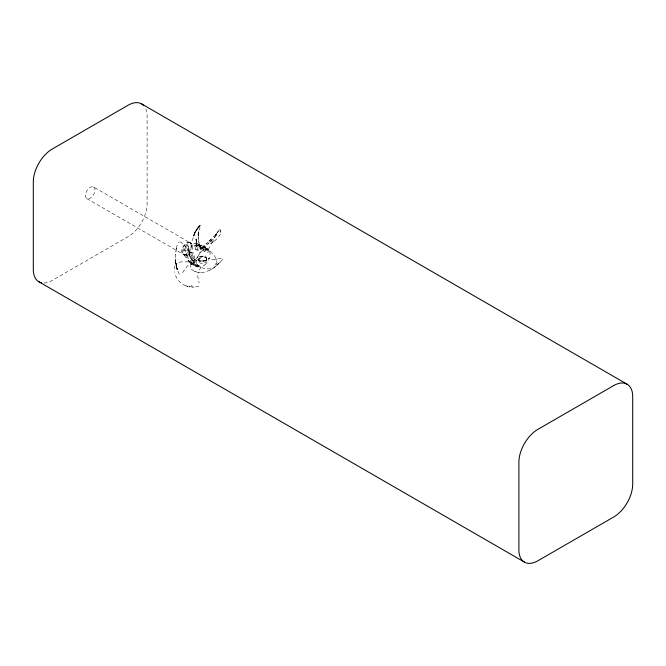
<?xml version="1.0" encoding="UTF-8"?>
<svg xmlns="http://www.w3.org/2000/svg" width="666" height="666" viewBox="0 0 666 666"><rect width="100%" height="100%" fill="white"/><g stroke="black" fill="none" stroke-linecap="round" stroke-linejoin="round"><path stroke-width="0.5" stroke-dasharray="3.33 2.5" d="M192.482 240.642L193.49 235.722L195.238 231.676A24.992 18.573 48.2 0 1 195.354 231.377A21.195 16.034 32.7 0 1 195.987 230.469L196.029 230.411M198.135 235.431L198.302 238.253L198.143 234.174M196.12 241L196.162 239.044L196.287 241.25L196.204 240.351M196.129 240.551L196.403 246.27L196.761 244.98L198.743 245.096L200.324 246.462L200.732 248.343A49.534 28.596 60 0 1 201.631 249.009M199.192 258.999C196.936 262.329 204.329 261.863 206.144 260.323M198.56 260.506L199.492 260.914M196.145 239.51L196.154 238.969L196.179 240.035L196.137 239.094M196.262 244.763L196.395 246.095M193.606 260.714L193.573 260.731A4.554 2.722 71.9 0 1 193.257 260.905L190.409 257.542L189.286 253.521A2.905 2.564 -85 0 1 189.319 253.23M220.829 232.184L220.346 229.72M200.732 248.41L200.657 249.084M176.307 248.643L175.466 256.343L175.832 264.31L174.442 267.416L174.542 271.736M189.269 253.888L189.269 254.712M175.533 254.92L175.566 254.362M198.243 233.008L198.127 234.757L198.56 231.069L198.185 233.674L200.2 226.382M194.364 260.065L194.522 259.648M198.293 232.509L198.851 241.966L198.56 240.301M196.412 245.696L196.295 245.18M175.824 251.731L175.882 251.249M176.39 248.185C176.465 248.035 177.198 243.157 179.171 241.983M176.199 249.201L176.29 248.701M176.24 248.967L176.373 248.301M175.816 262.978L175.907 262.987A3.713 2.331 73.5 0 1 175.891 263.245A1.698 1.19 71.3 0 1 175.841 262.995M196.045 246.029L196.162 245.654A5.37 3.03 28.7 0 1 196.287 245.421L196.462 245.18A3.388 1.89 26.3 0 1 196.645 244.913M194.256 234.166L194.614 233A13.27 10.048 10.9 0 1 194.772 232.709M202.031 247.769L202.123 248.818L201.873 248.343M202.089 247.669L201.873 248.093L202.539 247.094M193.59 236.122L194.888 233.2M193.706 235.822L196.287 230.553L199.192 226.407M193.997 235.09L193.798 235.581L194.555 233.883M220.329 234.149L217.924 237.962L214.177 241.3M194.106 234.84L193.881 235.373L194.763 233.4L194.589 233.808M182.567 272.635L187.521 265.826L193.698 263.003M194.414 234.132L194.455 234.032M208.2 249.633L210.664 244.797M200.882 267.099L198.302 272.311L200.366 272.577M195.013 232.109L194.938 232.259A17.108 13.087 24.7 0 0 194.738 232.7M195.171 232.576L195.854 231.36M211.863 242.557L216.117 235.065M218.24 231.21L218.023 231.593L219.572 229.47M211.547 243.165L214.044 241.4M195.338 231.41L197.777 227.672L200.349 225.15L196.07 230.145M205.353 246.495L202.897 247.894L203.455 249.858L202.805 249.467A0.907 0.533 54 0 0 203.055 249.642L203.055 249.65M211.438 243.365L211.222 243.773M195.088 231.876L195.396 231.31M214.61 267.116L214.619 267.099A1.698 1.365 -54 0 1 214.818 266.783M195.929 231.235L196.403 230.419M214.76 237.304L214.585 237.604M196.553 230.178L196.953 229.52M202.822 248.01L202.83 247.993A2.847 1.881 47.2 0 0 202.556 248.276M197.111 229.262L197.71 228.371M216.725 234.116L215.934 235.373M217.824 231.893L217.449 232.426L218.115 231.435M197.794 228.255L199.117 226.49M216.358 234.632L216.7 234.174L215.975 235.181L216.791 234.024M202.131 247.602L208.058 242.116M197.044 228.663L199.325 225.94M198.393 227.422L198.992 226.648L198.576 227.173M216.259 234.782L211.08 241.142L211.422 240.759L204.304 247.019L205.145 246.428M222.577 259.424L221.778 260.423M217.524 232.317L215.484 234.823L216.159 234.041M189.219 252.256L189.777 251.523M198.751 226.948L199.109 226.507L198.834 226.831M221.628 260.597L220.504 261.863M195.404 260.98L195.671 260.839C192.366 262.612 188.528 265.817 191.3 269.197M219.755 262.662L220.263 262.129M215.659 234.623L208.483 241.741L210.631 239.76M188.303 261.83L180.569 261.921L175.849 264.26M210.672 241.558L210.997 241.225L210.223 242.008M198.984 226.282L199.409 225.866M189.752 253.138L189.435 253.471A4.504 3.813 73.9 0 1 190.426 252.647L190.667 252.855M218.798 263.603L214.927 267.008A3.713 3.18 -57.1 0 1 214.702 267.233L213.853 267.832L216.533 265.759C218.606 258.674 212.171 252.614 207.101 248.743M211.413 239.019L207.717 242.416M216.933 264.81L217.549 264.26M206.959 243.09L206.393 243.59L206.71 243.306M207.992 244.114L208.566 243.606M218.331 263.611L219.514 262.72M199.042 258.932L199.742 258.5M204.554 246.845L203.471 247.486M204.121 247.153L205.669 247.877M196.728 229.628L196.745 229.62A3.713 2.239 -10.4 0 1 196.711 229.82M211.638 242.982L210.473 243.681M207.551 250.15L205.344 250.566M198.784 259.207L198.801 259.199A2.905 1.856 -28 0 0 198.526 259.357M196.104 260.589L199.55 258.858M196.012 260.639L195.496 260.93M190.559 252.88A1.507 0.749 -81.7 0 0 190.418 252.664L188.653 250.583M206.352 260.215L203.013 261.047L199.542 260.922M210.023 270.163L213.486 267.948M209.957 270.196L204.903 272.103L200.399 272.577M198.876 286.388L194.189 287.163M191.217 262.529C195.296 266.025 206.31 270.787 213.228 268.057M213.062 268.132L213.636 267.89M221.328 258.208L218.315 258.908M204.837 260.747L206.36 260.14L206.518 258.5M186.005 254.628L186.513 254.495L185.373 254.787M195.271 262.662L194.63 262.812A6.643 1.74 33.4 0 1 193.257 261.888M194.572 262.829L193.956 262.953M198.743 249.975L198.177 250.05M204.254 257.933L206.044 257.659M215.076 259.365L211.913 259.574L209.524 258.858M215.293 259.332L217.382 259.041M198.418 265.576L197.427 265.551M193.997 287.171L186.921 286.139L187.737 286.297M198.11 266.258L195.971 265.959A10.215 10.206 -1.6 0 1 193.714 265.16M192.649 287.146L191.933 286.971M188.278 261.83L190.784 262.72M200.408 261.272L200.133 261.23A4.171 4.079 68 0 1 199.001 260.905L198.909 260.872A1.507 1.424 -10 0 1 198.51 260.647M180.07 241.816L182.725 243.473L187.321 248.967M205.036 257.201L205.636 257.301M190.301 286.738L189.552 286.621M207.251 248.959L197.81 243.864L190.06 243.09L191.25 243.373A6.743 3.896 -60 0 1 189.177 253.854A6.743 3.896 -60 0 1 183.333 250.483A6.743 3.896 -60 0 1 191.317 243.406L190.043 242.749M207.417 249.525L207.875 249.883M191.508 262.604L196.378 263.861L198.277 265.393M198.326 266.308L194.68 264.852M198.002 266.167L197.144 265.917M190.168 262.146L190.276 262.221A2.789 0.499 22.2 0 0 190.568 262.404L190.093 262.088L191.8 262.67M205.794 257.342L206.169 257.134M186.871 286.172L185.781 285.814M196.978 265.867L194.805 264.926M198.551 265.609L199.459 265.892M207.459 249.367L207.85 249.85M195.771 271.761L198.318 272.386L197.71 276.273L199.151 282.908M195.737 271.745L194.131 271.112M197.019 264.91L198.102 265.318M185.722 285.797C179.687 283.616 175.807 277.93 174.7 272.61M197.81 243.864L199.409 244.472M204.054 250.274L204.012 250.258A2.722 1.607 55.5 0 1 203.405 250.008M195.613 265.326L195.995 265.518M198.46 244.988L199.467 245.821M194.039 271.062L191.333 269.239M195.396 245.404L196.12 245.762M205.036 247.511L205.511 247.777M191.275 262.712L191.3 262.72A5.594 1.565 18 0 0 191.875 263.112M184.907 255.253L183.183 254.137L183.699 254.554M208.908 258.475L208.316 258.092L209.499 258.841M93.556 187.013A6.71 3.871 -60 0 1 91.433 197.402A6.71 3.871 -60 0 1 85.623 194.047A6.71 3.871 -60 0 1 93.556 187.013L189.785 242.574A6.71 3.871 -60 0 1 187.645 252.955A6.71 3.871 -60 0 1 181.843 249.6A6.71 3.871 -60 0 1 189.777 242.566M187.895 245.821A2.947 1.707 -60 0 1 186.963 250.391A2.947 1.707 -60 0 1 184.407 248.918A2.947 1.707 -60 0 1 187.895 245.821L188.47 246.145A2.947 1.707 -60 0 1 187.529 250.716A2.947 1.707 -60 0 1 184.973 249.242A2.947 1.707 -60 0 1 188.47 246.145M184.957 250.932L185.514 251.257M86.855 198.635L183.058 254.179M204.703 247.211L204.179 246.886L205.27 247.569M193.207 260.914L193.182 260.905A4.337 3.821 55.8 0 1 188.878 259.257A4.337 3.821 55.8 0 1 188.187 254.62M190.601 262.287L190.484 262.362A2.905 0.533 25.9 0 1 190.351 262.254L190.468 262.262M190.276 262.163L187.97 260.223L183.974 254.628M194.172 261.705L193.29 260.989M205.944 248.052L206.285 248.21M207.226 248.834L208.05 249.467M189.011 261.164L189.652 261.663M192.349 260.264L192.907 260.722L192.041 259.99M206.335 248.343L207.451 249.359M190.518 243.007L190.934 243.348M191.117 252.938L191.075 252.914A2.722 2.09 -77.2 0 0 190.518 252.564M196.212 243.806L197.627 245.904L196.262 240.967L196.353 241.683M188.811 250.766L187.704 249.442M187.812 249.575L187.246 248.876M179.395 274.309L177.014 269.339L175.799 264.036M199.559 245.929L200.083 246.903L198.951 242.482L199.234 243.739M184.199 254.92L184.482 255.319L183.933 254.554M192.124 254.121L194.555 259.582M193.157 257.933L194.572 259.931M199.833 246.345L200.058 246.811M197.694 249.608L197.486 249.159M177.106 269.389L176.598 267.957M206.31 257.551L206.518 258.175M177.098 268.956L177.214 269.389M177.123 269.056L176.34 265.601M176.873 268.073L177.356 269.838L176.931 268.298M176.848 267.973L176.706 267.382M176.324 266.958L176.14 266.142M176.59 266.858L176.099 264.186A10.714 8.849 61.2 0 1 176.057 263.719L175.966 263.295M198.776 241.575L199.034 242.857M176.09 265.892L176.074 265.776A24.992 24.059 18.5 0 0 176.174 266.134M176.299 265.426L176.04 263.811M200.233 247.777L200.416 249.026M176.082 264.094L175.974 263.386M175.666 262.887L175.799 263.694M175.608 262.213L175.449 259.116L175.782 263.32M195.429 245.438A4.212 3.005 17.7 0 1 196.745 245.03M198.593 245.779A4.346 1.507 -14.8 0 1 202.78 246.02A4.346 1.507 -14.8 0 1 200.433 248.326M201.748 249.034A4.187 1.59 -13.6 0 1 200.691 249.559M197.744 250.524A4.337 3.205 20.9 0 1 194.797 245.013M188.728 254.928A4.212 3.655 62 0 1 189.327 253.613A2.789 2.498 87.8 0 0 189.236 253.879M190.792 253.113A4.321 2.239 89.2 0 1 193.648 253.471A4.321 2.239 89.2 0 1 194.047 258.957M194.464 260.14A4.479 2.647 77.7 0 1 193.598 260.831M197.877 266.059A4.321 1.299 39.4 0 1 195.638 266.4A4.321 1.299 39.4 0 1 191.392 262.537M198.601 265.751A4.487 1.332 28.1 0 1 198.077 265.984M198.435 260.531A4.529 3.047 -42.5 0 1 198.651 259.249M198.684 259.116A4.212 2.564 -48.2 0 1 199.434 257.725M206.685 260.273A4.337 4.088 -35 0 1 198.385 260.631M206.177 257.65A4.454 3.863 -60.9 0 1 206.135 260.073M200.424 258.2A4.321 2.423 -49.8 0 1 203.913 255.702A4.321 2.423 -49.8 0 1 205.969 257.234M203.222 249.867A4.504 1.374 58 0 1 202.481 248.426M202.356 248.168A4.212 0.849 60 0 1 201.906 246.911M208.891 250.116A4.321 2.256 30 0 1 207.259 252.223A4.321 2.256 30 0 1 202.68 250.324M205.911 248.185A4.554 1.332 35.7 0 1 206.327 248.501M206.185 248.618A4.479 1.657 35.1 0 1 207.218 249.542M203.979 248.285A4.337 0.658 62.1 0 1 203.08 245.08A4.337 0.658 62.1 0 1 205.528 248.426M196.27 249.758A8.217 5.603 -0.1 0 1 196.12 246.045M203.48 248.393A7.975 2.031 48.3 0 1 205.761 249.983M202.789 247.852A5.594 1.898 72.5 0 1 202.93 247.561M205.561 250.94A6.91 3.78 52.1 0 1 204.312 250.949M220.105 231.135A10.714 2.015 55.6 0 1 220.146 231.002M220.696 231.993A21.195 1.898 69.2 0 1 220.912 232.351M220.771 231.227A17.108 1.798 63.9 0 1 220.721 231.002M207.043 249.167A10.215 2.09 -32.4 0 1 207.601 249.409M206.785 249.201A8.217 1.224 -24.5 0 1 207.176 249.217M204.121 249.209A4.171 1.482 10.6 0 1 203.43 249.201M203.804 249.833A1.507 0.957 29.6 0 1 203.455 249.758M202.755 247.136A6.643 3.755 69.7 0 1 204.504 247.827M204.529 247.061A8.575 3.422 -65.5 0 1 205.827 247.461M200.241 256.959A8.025 6.019 -52.6 0 1 205.378 256.601M199.692 258.366A5.594 3.139 -33.2 0 1 200.441 257.983M214.86 266.192A10.714 6.968 -52 0 1 215.301 265.759M215.018 264.552A21.195 9.391 -48.7 0 1 216.267 263.436M216.625 264.802A24.992 6.985 -46.2 0 1 216.925 264.527M217.624 264.477A17.108 8.833 -51.2 0 1 218.073 264.086M217.949 263.678A13.27 8.417 -55.3 0 1 218.265 263.42M204.495 260.523A10.215 5.353 5.6 0 1 202.497 260.93M202.581 260.997A8.217 5.162 10.8 0 1 201.557 261.072M201.465 260.456A7.934 5.661 14.9 0 1 200.449 260.389M198.693 259.041A2.847 2.398 -10.2 0 1 199.234 258.766M198.618 256.801A6.643 4.154 -17 0 1 204.653 256.651M197.352 265.135A7.975 1.032 17.5 0 1 190.643 262.97M187.271 286.363A3.713 1.016 23.9 0 1 187.029 286.297M192.099 285.431A21.195 3.904 3.7 0 1 191.134 285.289M189.818 286.455A24.992 8.267 -2.1 0 1 189.477 286.397M189.752 286.904A17.108 1.698 5.6 0 1 189.127 286.805M187.654 286.13A13.27 0.558 9.4 0 1 188.145 286.189M193.698 265.193A8.217 8.159 28.7 0 1 192.724 264.61M192.441 265.018A7.934 7.692 30.4 0 1 191.442 264.211M190.884 263.969A4.171 2.564 39.2 0 1 189.985 262.804M197.377 265.709A8.575 7.018 24.8 0 1 194.047 264.985M192.482 259.216A7.975 5.994 68.3 0 1 190.151 255.269M189.344 255.436A5.594 5.286 86.1 0 1 189.236 254.712M191.267 252.614A6.91 5.203 -83.1 0 1 192.407 253.763M176.482 265.701A21.195 19.622 43.5 0 1 176.249 264.327M176.373 267.574A17.108 15.243 49.2 0 1 176.224 266.974M176.731 267.932A13.27 10.856 56.5 0 1 176.615 267.541M192.857 258.092A10.215 5.769 53.1 0 1 191.625 255.927M191.633 255.869A8.217 3.63 55.6 0 1 191.184 254.828M189.444 253.022A7.934 2.647 58.6 0 1 189.327 251.881M190.376 254.171A4.171 0.966 78.2 0 1 190.551 254.737M189.419 254.104A2.847 1.906 -74.6 0 1 189.502 253.604M190.293 257.642A6.643 5.786 -67.4 0 1 189.71 254.345M192.374 260.165A8.575 7.742 29 0 1 190.185 257.725M196.52 229.837A1.698 1.091 -3.9 0 1 196.753 229.653M196.154 230.469A10.714 7.767 11.4 0 1 196.445 230.136M199.733 247.228A10.215 1.832 89.8 0 1 199.991 248.776M199.559 246.162A8.217 2.173 -83.2 0 1 199.717 246.77M198.734 246.545A7.934 2.506 -76.3 0 1 198.793 247.169M199.101 244.772A4.171 1.64 -35.7 0 1 199.101 245.255M195.929 246.353A6.643 2.389 22.2 0 1 197.544 246.22M198.035 249.667A8.575 1.282 62 0 1 197.136 247.486M145.796 108.916A26.823 15.485 -60 0 1 147.111 116.167L147.111 203.779A26.823 15.485 -60 0 1 128.138 236.63L52.264 280.436A26.823 15.485 -60 0 1 44.039 283.017M198.826 259.191L199.067 259.057A2.789 1.723 -32.2 0 0 198.851 259.149L198.859 259.166M187.329 254.995L186.272 255.269L187.329 254.995M191.25 243.373L190.792 243.157L191.242 243.373M208.05 250.383L207.85 249.925L208.05 250.383M188.22 253.28A6.71 3.871 -60 0 0 190.343 242.899A6.71 3.871 -60 0 0 182.409 249.933A6.71 3.871 -60 0 0 188.22 253.28M204.912 264.835A9.715 5.611 -60 0 0 208.2 249.725A9.715 5.611 -60 0 0 196.653 259.715A9.715 5.611 -60 0 0 204.912 264.835M195.429 259.365A9.715 5.611 -60 0 0 198.718 244.255A9.715 5.611 -60 0 0 187.171 254.237A9.715 5.611 -60 0 0 195.429 259.365M220.196 229.562A24.992 0.616 78.8 0 0 220.18 229.554M220.288 230.145A13.27 1.865 55.2 0 0 220.255 230.203"/><path stroke-width="1" d="M141.558 103.888L627.147 384.24M38.853 281.76L524.442 562.112M143.814 105.728A26.823 15.485 -60 0 0 128.138 105.211L52.264 149.018A26.823 15.485 -60 0 0 33.3 181.868L33.3 269.48A26.823 15.485 -60 0 0 41.583 282.8M613.736 385.564L537.862 429.37A26.823 15.485 -60 0 0 518.889 462.221L518.889 549.833A26.823 15.485 -60 0 0 537.862 560.789L613.736 516.982A26.823 15.485 -60 0 0 632.7 484.132L632.7 396.52A26.823 15.485 -60 0 0 613.736 385.564"/></g></svg>
